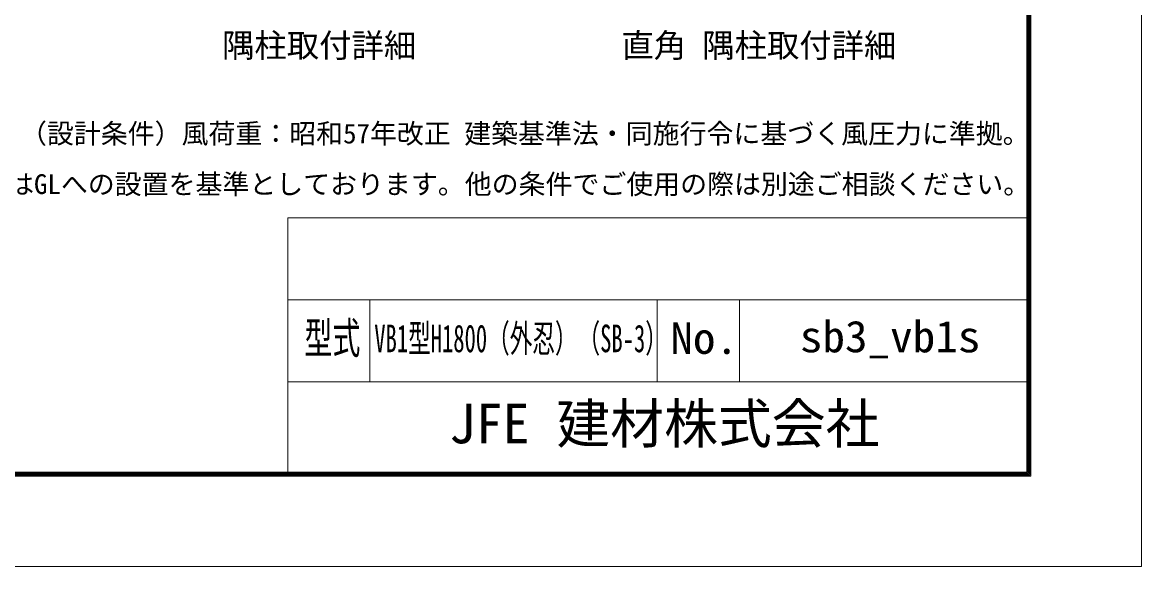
# Model space of a CAD drawing. Units: millimetres, scale not verified. Extents: x -4200 to 4200, y -2970 to 2970.
# Drawn here: x 1473 to 4200, y -2970 to -1644 of the extents above; entities that cross this region are included whole.
import ezdxf
from ezdxf.enums import TextEntityAlignment as Align

# ---------------------------------------------------------------- set-up
doc = ezdxf.new("R2010")
doc.units = ezdxf.units.MM
doc.header["$LTSCALE"] = 20
doc.layers.add('0-4_D-STR-TXT', color=7, linetype='Continuous', lineweight=9)
doc.layers.add('0-7_D-TTL', color=7, linetype='Continuous', lineweight=9)
doc.layers.add('0-8_D-TTL-TXT', color=7, linetype='Continuous')
doc.styles.add('ＭＳ ゴシック', font='')
doc.styles.get('ＭＳ ゴシック').set_extended_font_data('MS Gothic')

msp = doc.modelspace()

# ---------------------------------------------------------------- linework, layer by layer
at = {"layer": '0-7_D-TTL'}
for p, q in [((2120, -2120), (2120, -2740)), ((2120, -2120), (3920, -2120)), ((2120, -2320), (3920, -2320)), ((2320, -2320), (2320, -2520)), ((3020, -2320), (3020, -2520)), ((3220, -2320), (3220, -2520)), ((2120, -2520), (3920, -2520))]:
    msp.add_line(p, q, dxfattribs=at)
at = {"layer": '0-7_D-TTL', "color": 2, "lineweight": 18}
msp.add_lwpolyline([(-4200, 2970), (4200, 2970), (4200, -2970), (-4200, -2970)], close=True, dxfattribs=at)
msp.add_lwpolyline([(-4200, 2970), (4200, 2970), (4200, -2970), (-4200, -2970)], close=True, dxfattribs=at)
at = {"layer": '0-7_D-TTL'}
for points in [[(-3930, 2750), (3930, 2750), (3930, -2750), (-3930, -2750)], [(-3927.5, 2747.5), (3927.5, 2747.5), (3927.5, -2747.5), (-3927.5, -2747.5)], [(-3925, 2745), (3925, 2745), (3925, -2745), (-3925, -2745)], [(-3922.5, 2742.5), (3922.5, 2742.5), (3922.5, -2742.5), (-3922.5, -2742.5)], [(-3920, 2740), (3920, 2740), (3920, -2740), (-3920, -2740)]]:
    msp.add_lwpolyline(points, close=True, dxfattribs=at)

# ---------------------------------------------------------------- texts
at = {"layer": '0-4_D-STR-TXT', "style": 'ＭＳ ゴシック'}
msp.add_text('※本商品はGLへの設置を基準としております。他の条件でご使用の際は別途ご相談ください。', height=48.09, dxfattribs=at).set_placement((1173.69, -2076.77), align=Align.BOTTOM_LEFT)
at = {"layer": '0-8_D-TTL-TXT', "style": 'ＭＳ ゴシック'}
for s, height, p in [('隅柱取付詳細', 57.77, (1959.85, -1746.64)), ('直角 隅柱取付詳細', 57.77, (2932.78, -1746.64)), ('（設計条件）風荷重：昭和57年改正 建築基準法・同施行令に基づく風圧力に準拠。', 48.09, (1467.55, -1953.6)), ('JFE 建材株式会社', 96.19, (2512.38, -2698.5))]:
    msp.add_text(s, height=height, dxfattribs=at).set_placement(p, align=Align.BOTTOM_LEFT)
for s, height, width, p in [('型式', 76.98, 0.65, (2160.27, -2474.8)), ('VB1型H1800（外忍）（SB-3）', 67.3, 0.6, (2330.67, -2467.95)), ('sb3_vb1s', 76.98, 1.05, (3367.33, -2470.99)), ('No.', 76.98, 1.05, (3052, -2474.8))]:
    msp.add_text(s, height=height, dxfattribs=dict(at, width=width)).set_placement(p, align=Align.BOTTOM_LEFT)

doc.saveas('drawing.dxf')
